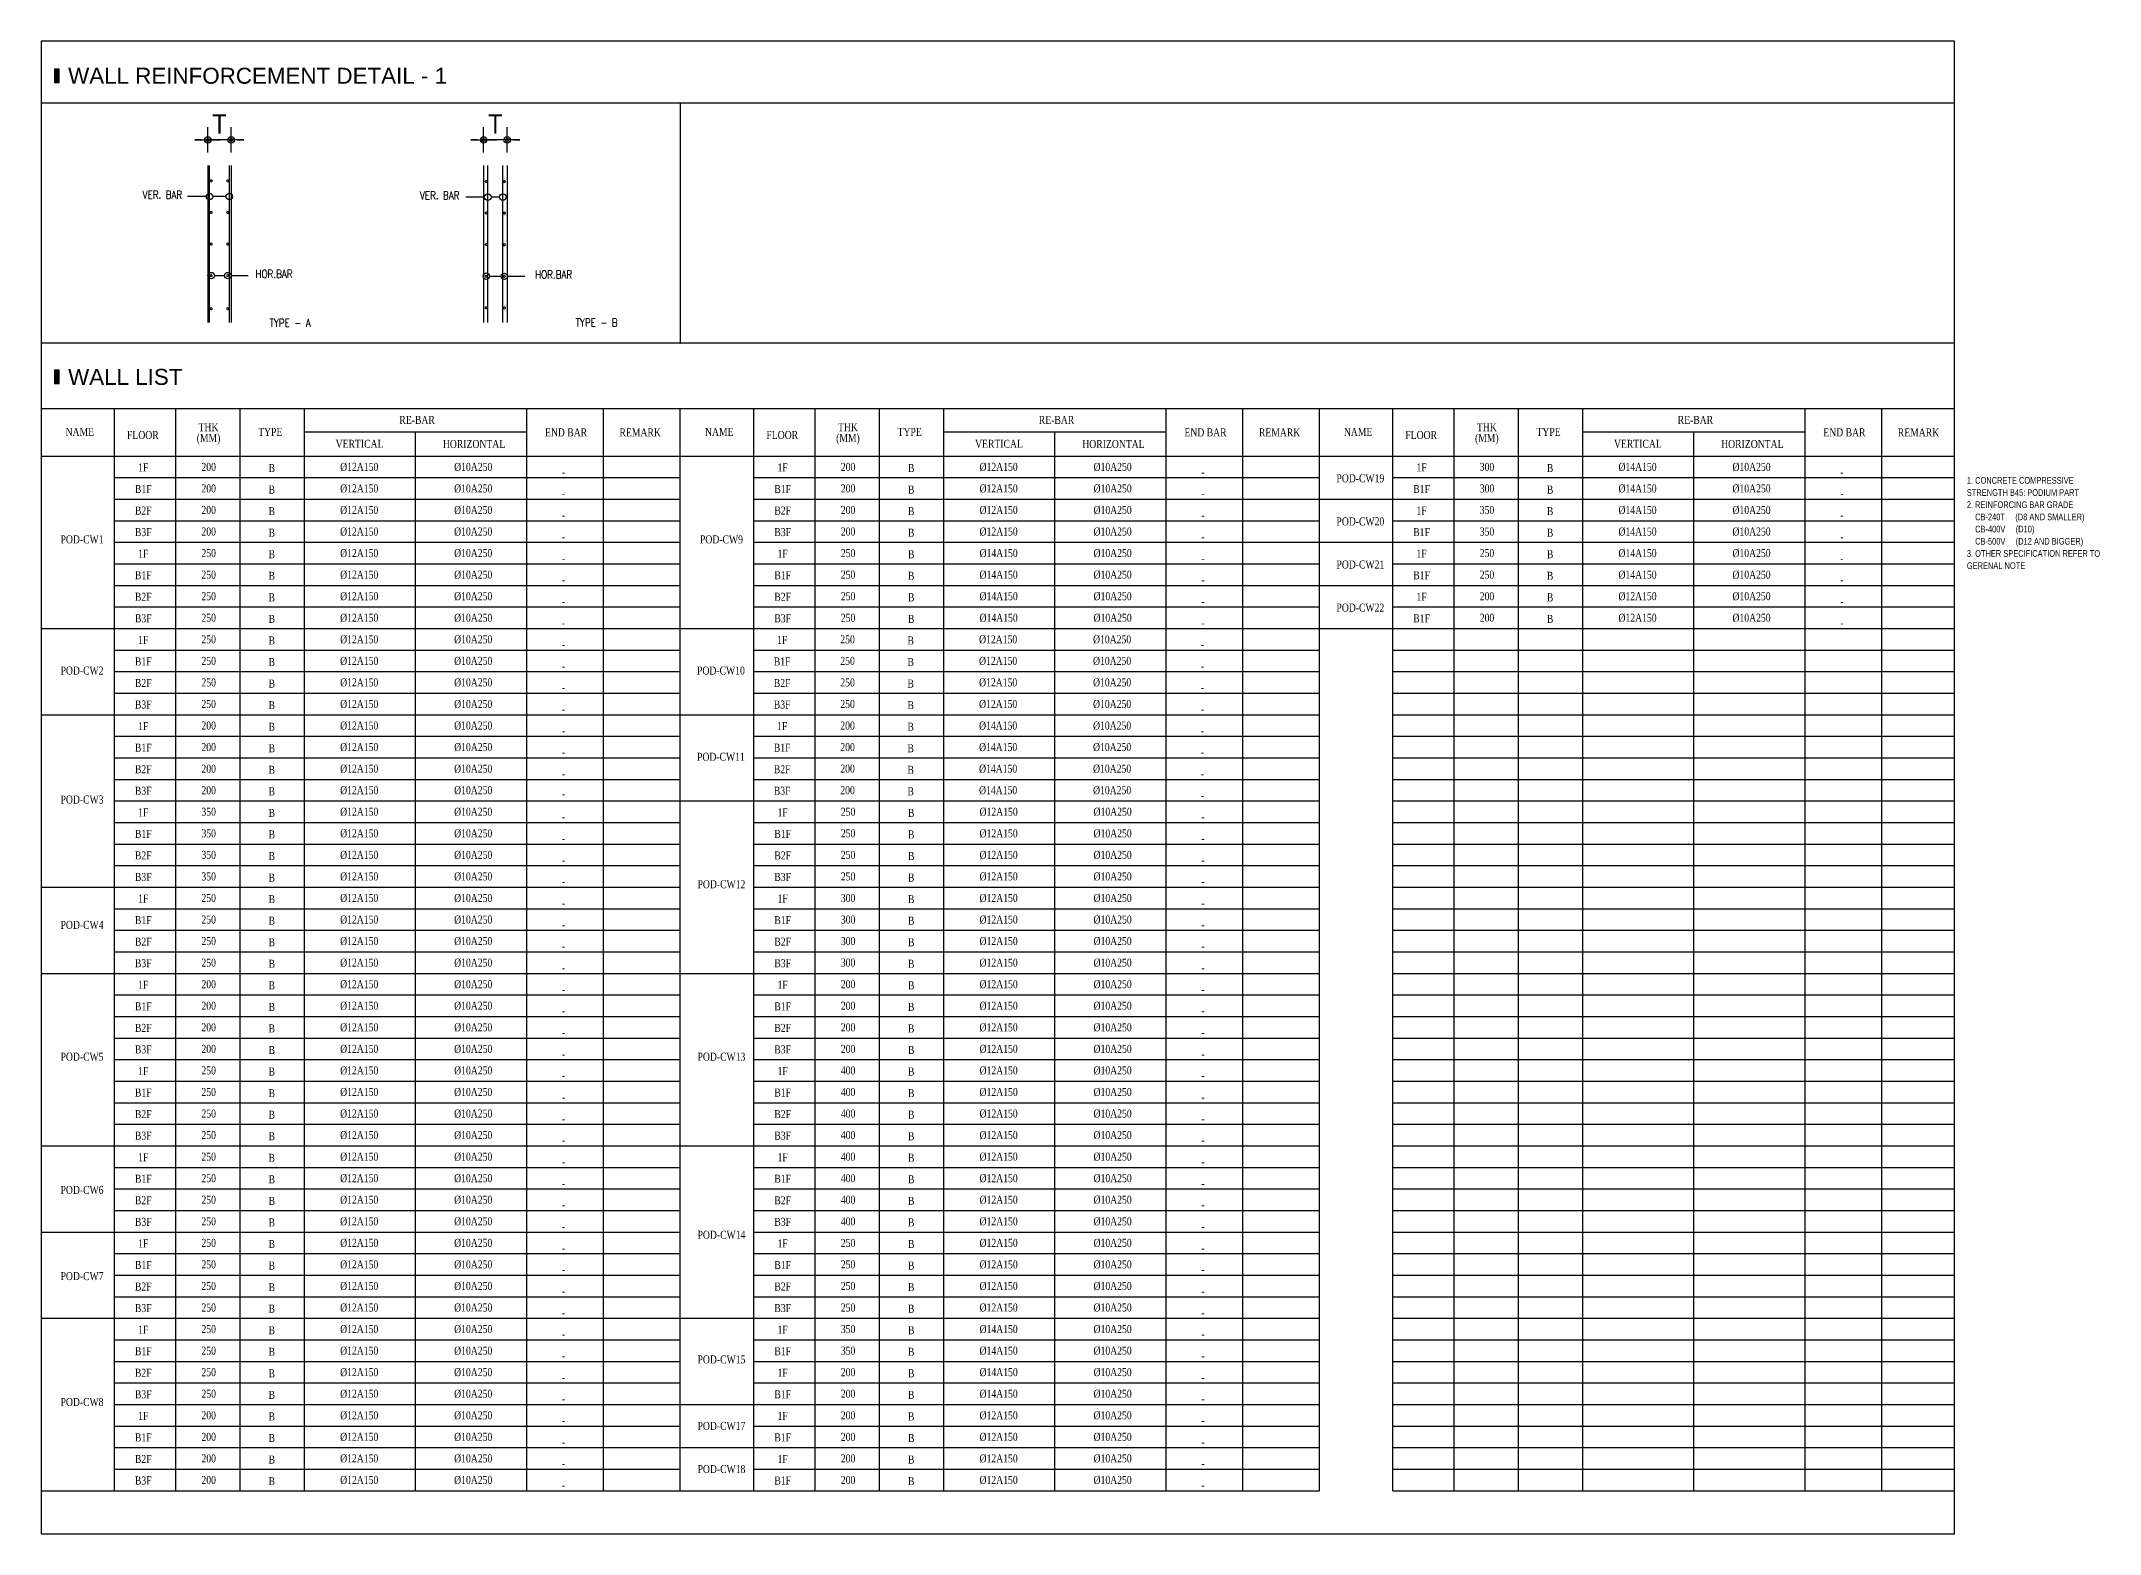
# Model space of a CAD drawing. Header units: millimetres. Extents: x 931337 to 1117500, y 19732 to 157199.
# Drawn here: x 941939 to 961230, y 22365 to 36357 of the extents above; entities that cross this region are included whole.
import ezdxf
from ezdxf.enums import TextEntityAlignment as Align

# ---------------------------------------------------------------- set-up
doc = ezdxf.new("R2010")
doc.units = ezdxf.units.MM
doc.header["$MEASUREMENT"] = 0
doc.layers.get('0').update_dxf_attribs({"lineweight": 20})
doc.layers.get('Defpoints').update_dxf_attribs({"color": 151, "lineweight": 9})
for name, color, linetype in [('A-ANNO-LEAD', 4, 'Continuous'), ('A-ST-AXIS-DIM', 7, 'Continuous'), ('A-ST-CONC', 4, 'Continuous'), ('S-CONC-BAR', 3, 'Continuous'), ('S-CONC-WALL-STEL', 2, 'Continuous'), ('TIT1', 3, 'Continuous'), ('TXT', 3, 'Continuous')]:
    doc.layers.add(name, color=color, linetype=linetype)
doc.layers.add('NDC_S_ENG TEXT', color=2, linetype='Continuous', lineweight=20)
doc.styles.add('ARIAL', font='arial.ttf', dxfattribs={"width": 0.8})
doc.styles.add('htw', font='')
doc.styles.add('NDC_ROMANS', font='romans.shx', dxfattribs={"width": 0.8})
doc.styles.add('VNTIMEH', font='vntimeh.shx', dxfattribs={"width": 0.8, "bigfont": 'vns.shx'})
doc.styles.get('htw').set_extended_font_data('NanumGothic')
doc.dimstyles.new('HAEAHN', dxfattribs={"dimscale": 60, "dimtxt": 3, "dimasz": 1, "dimexe": 2, "dimexo": 2, "dimgap": 1, "dimtad": 1, "dimzin": 9, "dimdsep": 46, "dimlunit": 6, "dimtxsty": 'htw', "dimblk": 'DIMDOT', "dimcen": 0, "dimazin": 2, "dimtfac": 1, "dimtix": 1, "dimtmove": 2, "dimatfit": 3, "dimldrblk": 'DIMDOT', "dimfxl": 2, "dimtolj": 1, "dimtzin": 1, "dimarcsym": 0})

# ---------------------------------------------------------------- blocks, each defined once
blk = doc.blocks.new('DIMDOT')
at = {"color": 0}
blk.add_line((-2, 0), (2, 0), dxfattribs=at)
for radius in [0.5, 0.25]:
    blk.add_circle((0, 0), radius, dxfattribs=at)
blk = doc.blocks.new('*D760')
at = {"layer": 'A-ST-AXIS-DIM', "color": 0, "lineweight": -2, "transparency": 16777216}
for p, q in [((943500, 35312), (943500, 35551)), ((943719, 35312), (943719, 35551)), ((943440, 35431), (943380, 35431)), ((943719, 35431), (943500, 35431)), ((943779, 35431), (943839, 35431))]:
    blk.add_line(p, q, dxfattribs=at)
at = {"layer": 'Defpoints', "color": 0, "transparency": 16777216}
for p in [(943500, 35431), (943500, 35192), (943719, 35192)]:
    blk.add_point(p, dxfattribs=at)
at = {"layer": 'A-ST-AXIS-DIM', "color": 0, "lineweight": -2, "transparency": 16777216, "xscale": 60, "yscale": 60, "zscale": 60}
blk.add_blockref('DIMDOT', (943500, 35431), dxfattribs=at)
at = {"layer": 'A-ST-AXIS-DIM', "color": 0, "lineweight": -2, "transparency": 16777216, "xscale": 60, "yscale": 60, "zscale": 60, "rotation": 180}
blk.add_blockref('DIMDOT', (943719, 35431), dxfattribs=at)
at = {"layer": 'A-ST-AXIS-DIM', "color": 0, "transparency": 16777216, "insert": (943609, 35581), "char_height": 180, "attachment_point": 5, "style": 'htw'}
blk.add_mtext('\\A1;T', dxfattribs=at)
blk = doc.blocks.new('*D761')
at = {"layer": 'A-ST-AXIS-DIM', "color": 0, "lineweight": -2, "transparency": 16777216}
for p, q in [((946085, 35312), (946085, 35551)), ((946305, 35312), (946305, 35551)), ((946025, 35431), (945965, 35431)), ((946305, 35431), (946085, 35431)), ((946365, 35431), (946425, 35431))]:
    blk.add_line(p, q, dxfattribs=at)
at = {"layer": 'Defpoints', "color": 0, "transparency": 16777216}
for p in [(946085, 35431), (946085, 35192), (946305, 35192)]:
    blk.add_point(p, dxfattribs=at)
at = {"layer": 'A-ST-AXIS-DIM', "color": 0, "lineweight": -2, "transparency": 16777216, "xscale": 60, "yscale": 60, "zscale": 60}
blk.add_blockref('DIMDOT', (946085, 35431), dxfattribs=at)
at = {"layer": 'A-ST-AXIS-DIM', "color": 0, "lineweight": -2, "transparency": 16777216, "xscale": 60, "yscale": 60, "zscale": 60, "rotation": 180}
blk.add_blockref('DIMDOT', (946305, 35431), dxfattribs=at)
at = {"layer": 'A-ST-AXIS-DIM', "color": 0, "transparency": 16777216, "insert": (946195, 35581), "char_height": 180, "attachment_point": 5, "style": 'htw'}
blk.add_mtext('\\A1;T', dxfattribs=at)

msp = doc.modelspace()

# ---------------------------------------------------------------- hatches: boundary and pattern name
at = {"layer": 'TXT'}
for points in [[(942107.26, 35969.491), (942107.26, 36095.774), (942065.165, 36095.774), (942065.165, 35969.491)], [(942107.26, 33146.778), (942107.26, 33273.061), (942065.166, 33273.061), (942065.166, 33146.778)]]:
    msp.add_hatch(color=7, dxfattribs=at).paths.add_polyline_path(points)

# ---------------------------------------------------------------- linework, layer by layer
at = {"layer": 'A-ANNO-LEAD'}
for p, q in [((943486.945, 34900.961), (943311.18, 34900.961)), ((943671.398, 34900.961), (943547.499, 34900.961)), ((946094.137, 34895.663), (945918.371, 34895.663)), ((946234.664, 34895.663), (946154.69, 34895.663)), ((943561.676, 34160.311), (943657.253, 34160.311)), ((943717.806, 34160.311), (943879.263, 34160.311)), ((946140.545, 34153.638), (946249.068, 34153.638)), ((946309.622, 34153.638), (946471.079, 34153.638))]:
    msp.add_line(p, q, dxfattribs=at)
msp.add_lwpolyline([(941938.883, 22364.7), (959869.459, 22364.7), (959869.459, 36356.92), (941938.883, 36356.92)], close=True, dxfattribs=at)
for centre in [(943517.222, 34899.585), (943701.706, 34900.961), (946124.413, 34894.287), (946264.973, 34895.663), (943531.399, 34158.935), (943687.53, 34158.935), (946110.237, 34153.638), (946279.345, 34152.262)]:
    msp.add_circle(centre, 30.308, dxfattribs=at)
at = {"layer": 'A-ST-CONC'}
for p, q in [((943499.652, 35191.929), (943499.652, 33721.132)), ((943719.276, 35191.929), (943719.276, 33721.132)), ((946084.881, 35191.929), (946084.881, 33721.132)), ((946304.505, 35191.929), (946304.505, 33721.132))]:
    msp.add_line(p, q, dxfattribs=at)
at = {"layer": 'S-CONC-BAR', "color": 3, "const_width": 17.539}
for points in [[(943531.571, 35053.191, 1), (943531.571, 35041.66, 1)], [(943687.357, 35053.191, -1), (943687.357, 35041.66, -1)], [(946110.065, 35047.893, -1), (946110.065, 35036.363, -1)], [(946279.154, 35046.844, 1), (946279.154, 35035.314, 1)], [(943531.526, 34757.245, 1), (943531.526, 34745.715, 1)], [(943687.402, 34757.245, -1), (943687.402, 34745.715, -1)], [(946110.109, 34751.947, -1), (946110.109, 34740.417, -1)], [(946279.217, 34750.572, 1), (946279.217, 34739.041, 1)], [(943531.463, 34460.973, 1), (943531.463, 34449.442, 1)], [(943687.466, 34460.973, -1), (943687.466, 34449.442, -1)], [(946110.173, 34455.675, -1), (946110.173, 34444.145, -1)], [(946279.281, 34454.299, 1), (946279.281, 34442.769, 1)], [(943531.399, 34164.7, 1), (943531.399, 34153.17, 1)], [(943687.53, 34164.7, -1), (943687.53, 34153.17, -1)], [(946110.237, 34159.403, -1), (946110.237, 34147.872, -1)], [(946279.345, 34158.027, 1), (946279.345, 34146.497, 1)], [(943531.463, 33854.811, 1), (943531.463, 33843.281, 1)], [(943687.466, 33854.811, -1), (943687.466, 33843.281, -1)], [(946110.301, 33863.13, -1), (946110.301, 33851.6, -1)], [(946279.409, 33861.755, 1), (946279.409, 33850.224, 1)]]:
    msp.add_lwpolyline(points, format="xyb", close=True, dxfattribs=at)
at = {"layer": 'S-CONC-WALL-STEL'}
for p, q in [((943517.222, 33721.132), (943517.222, 35191.929)), ((943701.706, 35191.929), (943701.706, 33721.132)), ((946124.413, 33721.132), (946124.413, 35191.929)), ((946264.973, 33721.132), (946264.973, 35191.929))]:
    msp.add_line(p, q, dxfattribs=at)
at = {"layer": 'TIT1', "color": 2}
msp.add_line((941938.882, 35780.065), (959869.459, 35780.065), dxfattribs=at)
at = {"layer": 'TIT1'}
for p, q in [((947925.956, 35780.065), (947925.956, 33524.641)), ((959869.459, 33524.641), (941938.883, 33524.641)), ((941938.883, 32913.588), (948121.033, 32913.588)), ((947925.956, 22768.808), (947925.956, 32913.588)), ((947930.801, 32913.588), (953917.874, 32913.588)), ((953917.874, 32913.588), (959869.459, 32913.588)), ((953917.875, 22768.808), (953917.874, 32913.588)), ((953917.874, 32063.278), (959869.459, 32063.279)), ((953917.874, 31659.171), (959869.459, 31659.171)), ((953917.874, 31255.063), (959869.459, 31255.064)), ((941938.883, 30850.956), (947925.956, 30850.956)), ((947925.956, 30850.956), (953917.874, 30850.956)), ((953917.874, 30850.956), (959869.459, 30850.956)), ((941938.883, 30042.741), (947925.956, 30042.741)), ((947925.956, 30042.741), (953917.874, 30042.741)), ((947925.956, 29234.526), (953917.874, 29234.526)), ((941938.883, 28426.312), (947925.956, 28426.312)), ((941938.883, 27618.097), (947925.956, 27618.097)), ((947925.956, 27618.097), (953917.874, 27618.097)), ((941938.883, 26001.667), (947925.956, 26001.667)), ((947925.956, 26001.667), (953917.875, 26001.667)), ((941938.883, 25193.452), (947925.956, 25193.452)), ((941938.883, 24385.237), (947925.956, 24385.237)), ((947925.956, 24385.237), (953917.875, 24385.237)), ((947925.956, 23577.023), (953917.875, 23577.023)), ((947925.956, 23172.915), (953917.875, 23172.916)), ((941938.883, 22768.808), (947925.956, 22768.808)), ((947925.956, 22768.808), (953917.875, 22768.808))]:
    msp.add_line(p, q, dxfattribs=at)
at = {"layer": 'TIT1', "color": 8}
for p, q in [((942624.653, 22768.808), (942624.653, 32913.588)), ((943201.348, 22768.808), (943201.348, 32913.588)), ((943803.3, 22768.808), (943803.3, 32913.588)), ((944405.252, 22768.808), (944405.252, 32913.588)), ((946489.057, 22768.808), (946489.057, 32913.588)), ((947207.506, 22768.808), (947207.506, 32913.588)), ((948616.572, 22768.808), (948616.572, 32913.588)), ((949193.266, 22768.808), (949193.266, 32913.588)), ((949795.218, 22768.808), (949795.218, 32913.588)), ((950397.17, 22768.808), (950397.17, 32913.588)), ((952480.975, 22768.808), (952480.975, 32913.588)), ((953199.425, 22768.808), (953199.425, 32913.588)), ((954603.645, 22768.808), (954603.645, 32913.588)), ((955180.339, 22768.808), (955180.339, 32913.588)), ((955782.291, 22768.808), (955782.291, 32913.588)), ((956384.243, 22768.808), (956384.243, 32913.588)), ((958468.048, 22768.808), (958468.048, 32913.588)), ((959186.498, 22768.808), (959186.498, 32913.588)), ((946489.057, 32690.487), (944405.252, 32690.487)), ((945447.154, 22768.808), (945447.154, 32690.487)), ((952480.975, 32690.487), (950397.17, 32690.487)), ((951439.073, 22768.808), (951439.073, 32690.487)), ((958468.048, 32690.487), (956384.243, 32690.487)), ((957426.146, 22768.808), (957426.146, 32690.487)), ((941938.883, 32467.386), (947925.956, 32467.386)), ((947930.801, 32467.386), (953917.874, 32467.386)), ((953917.874, 32467.386), (959869.459, 32467.386)), ((942624.653, 32265.332), (947925.956, 32265.332)), ((948616.572, 32265.332), (953917.874, 32265.332)), ((954603.645, 32265.332), (959869.459, 32265.332)), ((942624.653, 32063.278), (947925.956, 32063.278)), ((942624.653, 32063.278), (947925.956, 32063.278)), ((948616.572, 32063.278), (953917.874, 32063.278)), ((948616.572, 32063.278), (953917.874, 32063.278)), ((954603.645, 32063.278), (959869.459, 32063.278)), ((954603.645, 32063.278), (959869.459, 32063.278)), ((942624.653, 31861.225), (947925.956, 31861.225)), ((948616.572, 31861.225), (953917.874, 31861.225)), ((954603.645, 31861.225), (959869.459, 31861.225)), ((942624.653, 31659.171), (947925.956, 31659.171)), ((948616.572, 31659.171), (953917.874, 31659.171)), ((954603.645, 31659.171), (959869.459, 31659.171)), ((942624.653, 31457.117), (947925.956, 31457.117)), ((948616.572, 31457.117), (953917.874, 31457.117)), ((954603.645, 31457.117), (959869.459, 31457.117)), ((942624.653, 31255.063), (947925.956, 31255.063)), ((948616.572, 31255.063), (953917.874, 31255.063)), ((954603.645, 31255.063), (959869.459, 31255.063)), ((942624.653, 31053.01), (947925.956, 31053.01)), ((948616.572, 31053.01), (953917.874, 31053.01)), ((954603.645, 31053.01), (959869.459, 31053.01)), ((954603.645, 30850.956), (959869.459, 30850.956)), ((942624.653, 30648.902), (947925.956, 30648.902)), ((948616.572, 30648.902), (953917.874, 30648.902)), ((954603.645, 30648.902), (959869.459, 30648.902)), ((942624.653, 30446.849), (947925.956, 30446.849)), ((948616.572, 30446.849), (953917.874, 30446.849)), ((954603.645, 30446.849), (959869.459, 30446.849)), ((942624.653, 30244.795), (947925.956, 30244.795)), ((948616.572, 30244.795), (953917.874, 30244.795)), ((954603.645, 30244.795), (959869.459, 30244.795)), ((954603.645, 30042.741), (959869.459, 30042.741)), ((942624.653, 29840.688), (947925.956, 29840.688)), ((948616.572, 29840.688), (953917.874, 29840.688)), ((954603.645, 29840.688), (959869.459, 29840.688)), ((942624.653, 29638.634), (947925.956, 29638.634)), ((948616.572, 29638.634), (953917.874, 29638.634)), ((954603.645, 29638.634), (959869.459, 29638.634)), ((942624.653, 29436.58), (947925.956, 29436.58)), ((948616.572, 29436.58), (953917.874, 29436.58)), ((954603.645, 29436.58), (959869.459, 29436.58)), ((942624.653, 29234.526), (947925.956, 29234.526)), ((954603.645, 29234.526), (959869.459, 29234.526)), ((942624.653, 29032.473), (947925.956, 29032.473)), ((948616.572, 29032.473), (953917.874, 29032.473)), ((954603.645, 29032.473), (959869.459, 29032.473)), ((942624.653, 28830.419), (947925.956, 28830.419)), ((948616.572, 28830.419), (953917.874, 28830.419)), ((954603.645, 28830.419), (959869.459, 28830.419)), ((942624.653, 28628.365), (947925.956, 28628.365)), ((948616.572, 28628.365), (953917.874, 28628.365)), ((954603.645, 28628.365), (959869.459, 28628.365)), ((948616.572, 28426.312), (953917.874, 28426.312)), ((954603.645, 28426.312), (959869.459, 28426.312)), ((942624.653, 28224.258), (947925.956, 28224.258)), ((948616.572, 28224.258), (953917.874, 28224.258)), ((954603.645, 28224.258), (959869.459, 28224.258)), ((942624.653, 28022.204), (947925.956, 28022.204)), ((948616.572, 28022.204), (953917.874, 28022.204)), ((954603.645, 28022.204), (959869.459, 28022.204)), ((942624.653, 27820.15), (947925.956, 27820.15)), ((948616.572, 27820.15), (953917.874, 27820.15)), ((954603.645, 27820.15), (959869.459, 27820.15)), ((942624.653, 27618.097), (947925.956, 27618.097)), ((954603.645, 27618.097), (959869.459, 27618.097)), ((942624.653, 27416.043), (947925.956, 27416.043)), ((948616.572, 27416.043), (953917.874, 27416.043)), ((954603.645, 27416.043), (959869.459, 27416.043)), ((942624.653, 27213.989), (947925.956, 27213.989)), ((948616.572, 27213.989), (953917.874, 27213.989)), ((954603.645, 27213.989), (959869.459, 27213.989)), ((942624.653, 27011.936), (947925.956, 27011.936)), ((948616.572, 27011.936), (953917.874, 27011.936)), ((948616.572, 27011.936), (953917.874, 27011.936)), ((954603.645, 27011.936), (959869.459, 27011.936)), ((954603.645, 27011.936), (959869.459, 27011.936)), ((942624.653, 26809.882), (947925.956, 26809.882)), ((948616.572, 26809.882), (953917.874, 26809.882)), ((954603.645, 26809.882), (959869.459, 26809.882)), ((942624.653, 26607.828), (947925.956, 26607.828)), ((948616.572, 26607.828), (953917.874, 26607.828)), ((954603.645, 26607.828), (959869.459, 26607.828)), ((942624.653, 26405.775), (947925.956, 26405.775)), ((948616.572, 26405.775), (953917.875, 26405.775)), ((954603.645, 26405.775), (959869.459, 26405.775)), ((942624.653, 26203.721), (947925.956, 26203.721)), ((942624.653, 26203.721), (947925.956, 26203.721)), ((948616.572, 26203.721), (953917.875, 26203.721)), ((954603.645, 26203.721), (959869.459, 26203.721)), ((942624.653, 26001.667), (947925.956, 26001.667)), ((954603.645, 26001.667), (959869.459, 26001.667)), ((942624.653, 25799.613), (947925.956, 25799.613)), ((948616.572, 25799.613), (953917.875, 25799.613)), ((954603.645, 25799.613), (959869.459, 25799.613)), ((942624.653, 25597.56), (947925.956, 25597.56)), ((948616.572, 25597.56), (953917.875, 25597.56)), ((954603.645, 25597.56), (959869.459, 25597.56)), ((942624.653, 25395.506), (947925.956, 25395.506)), ((948616.572, 25395.506), (953917.875, 25395.506)), ((954603.645, 25395.506), (959869.459, 25395.506)), ((948616.572, 25193.452), (953917.875, 25193.452)), ((954603.645, 25193.452), (959869.459, 25193.452)), ((942624.653, 24991.399), (947925.956, 24991.399)), ((948616.572, 24991.399), (953917.875, 24991.399)), ((954603.645, 24991.399), (959869.459, 24991.399)), ((942624.653, 24789.345), (947925.956, 24789.345)), ((948616.572, 24789.345), (953917.875, 24789.345)), ((954603.645, 24789.345), (959869.459, 24789.345)), ((942624.653, 24587.291), (947925.956, 24587.291)), ((948616.572, 24587.291), (953917.875, 24587.291)), ((954603.645, 24587.291), (959869.459, 24587.291)), ((942624.653, 24385.237), (947925.956, 24385.237)), ((954603.645, 24385.237), (959869.459, 24385.237)), ((942624.653, 24183.184), (947925.956, 24183.184)), ((948616.572, 24183.184), (953917.875, 24183.184)), ((954603.645, 24183.184), (959869.459, 24183.184)), ((942624.653, 23981.13), (947925.956, 23981.13)), ((948616.572, 23981.13), (953917.875, 23981.13)), ((954603.645, 23981.13), (959869.459, 23981.13)), ((942624.653, 23779.076), (947925.956, 23779.076)), ((948616.572, 23779.076), (953917.875, 23779.076)), ((954603.645, 23779.076), (959869.459, 23779.076)), ((942624.653, 23577.023), (947925.956, 23577.023)), ((948616.572, 23577.023), (953917.875, 23577.023)), ((954603.645, 23577.023), (959869.459, 23577.023)), ((942624.653, 23374.969), (947925.956, 23374.969)), ((948616.572, 23374.969), (953917.875, 23374.969)), ((954603.645, 23374.969), (959869.459, 23374.969)), ((942624.653, 23172.915), (947925.956, 23172.915)), ((948616.572, 23172.915), (953917.875, 23172.915)), ((954603.645, 23172.915), (959869.459, 23172.915)), ((942624.653, 22970.862), (947925.956, 22970.862)), ((948616.572, 22970.862), (953917.875, 22970.862)), ((954603.645, 22970.862), (959869.459, 22970.862)), ((954603.645, 22768.808), (959869.459, 22768.808))]:
    msp.add_line(p, q, dxfattribs=at)
at = {"layer": 'TIT1'}
msp.add_point((947925.956, 33524.641), dxfattribs=at)
at = {"layer": 'TXT', "color": 7}
for points in [[(942107.26, 35969.491), (942107.26, 36095.774), (942065.165, 36095.774), (942065.165, 35969.491)], [(942107.26, 33146.778), (942107.26, 33273.061), (942065.166, 33273.061), (942065.166, 33146.778)]]:
    msp.add_lwpolyline(points, close=True, dxfattribs=at)

# ---------------------------------------------------------------- texts
at = {"layer": 'NDC_S_ENG TEXT', "color": 3, "style": 'ARIAL'}
for s, p in [('WALL REINFORCEMENT DETAIL - 1', (942191.449, 36032.632)), ('WALL LIST ', (942191.449, 33209.919))]:
    msp.add_text(s, height=150, dxfattribs=at).set_placement(p, align=Align.MIDDLE_LEFT)
at = {"layer": 'NDC_S_ENG TEXT', "style": 'NDC_ROMANS', "width": 0.8}
for s, p in [('VER. BAR', (943074.843, 34857.697)), ('VER. BAR', (945673.368, 34851.307)), ('HOR.BAR', (944120.828, 34114.784)), ('HOR.BAR', (946740.923, 34109.282))]:
    msp.add_text(s, height=75, dxfattribs=at).set_placement(p, align=Align.BOTTOM_CENTER)
at = {"layer": 'NDC_S_ENG TEXT', "width": 0.8}
for s, style, p in [('TYPE - A', 'NDC_ROMANS', (944271.776, 33715.386)), ('TYPE - B', 'NDC_ROMANS', (947143.414, 33718.808)), ('(mm)', 'VNTIMEH', (943507.13, 32637.108)), ('THK', 'VNTIMEH', (943507.13, 32738.135)), ('(mm)', 'VNTIMEH', (949499.049, 32637.108)), ('THK', 'VNTIMEH', (949499.049, 32738.135)), ('(mm)', 'VNTIMEH', (955486.122, 32637.108)), ('THK', 'VNTIMEH', (955486.122, 32738.135))]:
    msp.add_text(s, height=75, dxfattribs=dict(at, style=style)).set_placement(p, align=Align.MIDDLE_CENTER)
at = {"layer": 'NDC_S_ENG TEXT', "style": 'VNTIMEH', "width": 0.8}
for s, p in [('RE-BAR', (945461.839, 32806.449)), ('RE-BAR', (951453.758, 32806.449)), ('RE-BAR', (957440.831, 32806.449)), ('NAME', (942300.893, 32694.413)), ('FLOOR', (942891.797, 32665.348)), ('TYPE', (944085.435, 32694.413)), ('VERTICAL', (944922.341, 32582.184)), ('HORIZONTAL', (945995.05, 32580.686)), ('END BAR', (946857.935, 32689.882)), ('REMARK', (947552.012, 32689.882)), ('NAME', (948292.812, 32694.413)), ('FLOOR', (948883.716, 32665.348)), ('TYPE', (950077.354, 32694.413)), ('VERTICAL', (950914.259, 32582.184)), ('HORIZONTAL', (951986.969, 32580.686)), ('END BAR', (952849.853, 32689.882)), ('REMARK', (953543.931, 32689.882)), ('NAME', (954279.885, 32694.413)), ('FLOOR', (954870.788, 32665.348)), ('TYPE', (956064.427, 32694.413)), ('VERTICAL', (956901.332, 32582.184)), ('HORIZONTAL', (957974.042, 32580.686)), ('END BAR', (958836.926, 32689.882)), ('REMARK', (959531.003, 32689.882)), ('1F', (942895.317, 32361.111)), ('200', (943508.638, 32366.359)), ('B', (944099.839, 32355.428)), ('%%C12a150', (944919.327, 32366.359)), ('%%C10a250', (945987.44, 32366.359)), ('-', (946833.982, 32318.732)), ('1F', (948887.235, 32361.111)), ('200', (949500.557, 32366.359)), ('B', (950091.758, 32355.428)), ('%%C12a150', (950911.245, 32366.359)), ('%%C10a250', (951979.359, 32366.359)), ('-', (952825.9, 32318.732)), ('POD-CW19', (954300.811, 32258.902)), ('1F', (954874.308, 32361.111)), ('300', (955487.63, 32366.359)), ('B', (956078.831, 32355.428)), ('%%C14a150', (956898.318, 32366.359)), ('%%C10a250', (957966.432, 32366.359)), ('-', (958812.973, 32318.732)), ('B1F', (942895.317, 32159.057)), ('200', (943508.638, 32164.305)), ('B', (944099.839, 32153.374)), ('%%C12a150', (944919.327, 32164.305)), ('%%C10a250', (945987.44, 32164.305)), ('-', (946833.982, 32116.678)), ('B1F', (948887.235, 32159.057)), ('200', (949500.557, 32164.305)), ('B', (950091.758, 32153.374)), ('%%C12a150', (950911.245, 32164.305)), ('%%C10a250', (951979.359, 32164.305)), ('-', (952825.9, 32116.678)), ('B1F', (954874.308, 32159.057)), ('300', (955487.63, 32164.305)), ('B', (956078.831, 32153.374)), ('%%C14a150', (956898.318, 32164.305)), ('%%C10a250', (957966.432, 32164.305)), ('-', (958812.973, 32116.678)), ('B2F', (942895.317, 31957.003)), ('200', (943508.638, 31962.251)), ('B', (944099.839, 31951.32)), ('%%C12a150', (944919.327, 31962.251)), ('%%C10a250', (945987.44, 31962.251)), ('-', (946833.982, 31914.624)), ('B2F', (948887.235, 31957.003)), ('200', (949500.557, 31962.251)), ('B', (950091.758, 31951.32)), ('%%C12a150', (950911.245, 31962.251)), ('%%C10a250', (951979.359, 31962.251)), ('-', (952825.9, 31914.624)), ('POD-CW20', (954300.811, 31854.795)), ('1F', (954874.308, 31957.003)), ('350', (955487.629, 31962.251)), ('B', (956078.831, 31951.32)), ('%%C14a150', (956898.318, 31962.251)), ('%%C10a250', (957966.432, 31962.251)), ('-', (958812.973, 31914.624)), ('POD-CW1', (942321.819, 31686.398)), ('B3F', (942895.317, 31754.95)), ('200', (943508.638, 31760.198)), ('B', (944099.839, 31749.267)), ('%%C12a150', (944919.327, 31760.198)), ('%%C10a250', (945987.44, 31760.198)), ('-', (946833.982, 31712.571)), ('POD-CW9', (948313.738, 31686.398)), ('B3F', (948887.235, 31754.95)), ('200', (949500.557, 31760.198)), ('B', (950091.758, 31749.267)), ('%%C12a150', (950911.245, 31760.198)), ('%%C10a250', (951979.359, 31760.198)), ('-', (952825.9, 31712.571)), ('B1F', (954874.308, 31754.95)), ('350', (955487.629, 31760.198)), ('B', (956078.831, 31749.267)), ('%%C14a150', (956898.318, 31760.198)), ('%%C10a250', (957966.432, 31760.198)), ('-', (958812.973, 31712.571)), ('1F', (942895.317, 31552.896)), ('250', (943508.638, 31558.144)), ('B', (944099.839, 31547.213)), ('%%C12a150', (944919.327, 31558.144)), ('%%C10a250', (945987.44, 31558.144)), ('-', (946833.982, 31510.517)), ('1F', (948887.235, 31552.896)), ('250', (949500.557, 31558.144)), ('B', (950091.758, 31547.213)), ('%%C14a150', (950911.245, 31558.144)), ('%%C10a250', (951979.359, 31558.144)), ('-', (952825.9, 31510.517)), ('POD-CW21', (954300.811, 31450.687)), ('1F', (954874.308, 31552.896)), ('250', (955487.63, 31558.144)), ('B', (956078.831, 31547.213)), ('%%C14a150', (956898.318, 31558.144)), ('%%C10a250', (957966.432, 31558.144)), ('-', (958812.973, 31510.517)), ('B1F', (942895.317, 31350.842)), ('250', (943508.638, 31356.09)), ('B', (944099.839, 31345.159)), ('%%C12a150', (944919.327, 31356.09)), ('%%C10a250', (945987.44, 31356.09)), ('-', (946833.982, 31308.463)), ('B1F', (948887.235, 31350.842)), ('250', (949500.557, 31356.09)), ('B', (950091.758, 31345.159)), ('%%C14a150', (950911.245, 31356.09)), ('%%C10a250', (951979.359, 31356.09)), ('-', (952825.9, 31308.463)), ('B1F', (954874.308, 31350.842)), ('250', (955487.63, 31356.09)), ('B', (956078.831, 31345.159)), ('%%C14a150', (956898.318, 31356.09)), ('%%C10a250', (957966.432, 31356.09)), ('-', (958812.973, 31308.463)), ('B2F', (942895.317, 31148.788)), ('250', (943508.638, 31154.037)), ('B', (944099.839, 31143.106)), ('%%C12a150', (944919.327, 31154.037)), ('%%C10a250', (945987.44, 31154.037)), ('-', (946833.982, 31106.409)), ('B2F', (948887.235, 31148.788)), ('250', (949500.557, 31154.037)), ('B', (950091.758, 31143.106)), ('%%C14a150', (950911.245, 31154.037)), ('%%C10a250', (951979.359, 31154.037)), ('-', (952825.9, 31106.409)), ('POD-CW22', (954300.811, 31046.58)), ('1F', (954874.308, 31148.788)), ('200', (955487.63, 31154.037)), ('B', (956078.831, 31143.106)), ('%%C12a150', (956898.318, 31154.037)), ('%%C10a250', (957966.432, 31154.037)), ('-', (958812.973, 31106.409)), ('B3F', (942895.317, 30946.735)), ('250', (943508.638, 30951.983)), ('B', (944099.839, 30941.052)), ('%%C12a150', (944919.327, 30951.983)), ('%%C10a250', (945987.44, 30951.983)), ('-', (946833.982, 30904.356)), ('B3F', (948887.235, 30946.735)), ('250', (949500.557, 30951.983)), ('B', (950091.758, 30941.052)), ('%%C14a150', (950911.245, 30951.983)), ('%%C10a250', (951979.359, 30951.983)), ('-', (952825.9, 30904.356)), ('B1F', (954874.308, 30946.735)), ('200', (955487.63, 30951.983)), ('B', (956078.831, 30941.052)), ('%%C12a150', (956898.318, 30951.983)), ('%%C10a250', (957966.432, 30951.983)), ('-', (958812.973, 30904.356)), ('1F', (942895.317, 30744.681)), ('250', (943508.638, 30749.929)), ('B', (944099.839, 30738.998)), ('%%C12a150', (944919.327, 30749.929)), ('%%C10a250', (945987.44, 30749.929)), ('-', (946833.982, 30702.302)), ('1F', (948882.39, 30744.681)), ('250', (949495.711, 30749.929)), ('B', (950086.913, 30738.998)), ('%%C12a150', (950906.4, 30749.929)), ('%%C10a250', (951974.513, 30749.929)), ('-', (952821.055, 30702.302)), ('POD-CW2', (942321.819, 30456.589)), ('B1F', (942895.317, 30542.627)), ('250', (943508.638, 30547.875)), ('B', (944099.839, 30536.945)), ('%%C12a150', (944919.327, 30547.875)), ('%%C10a250', (945987.44, 30547.875)), ('-', (946833.982, 30500.248)), ('POD-CW10', (948308.892, 30456.589)), ('B1F', (948882.39, 30542.627)), ('250', (949495.711, 30547.875)), ('B', (950086.913, 30536.945)), ('%%C12a150', (950906.4, 30547.875)), ('%%C10a250', (951974.513, 30547.875)), ('-', (952821.055, 30500.248)), ('B2F', (942895.317, 30340.574)), ('250', (943508.638, 30345.822)), ('B', (944099.839, 30334.891)), ('%%C12a150', (944919.327, 30345.822)), ('%%C10a250', (945987.44, 30345.822)), ('-', (946833.982, 30298.195)), ('B2F', (948882.39, 30340.574)), ('250', (949495.711, 30345.822)), ('B', (950086.913, 30334.891)), ('%%C12a150', (950906.4, 30345.822)), ('%%C10a250', (951974.513, 30345.822)), ('-', (952821.055, 30298.195)), ('B3F', (942895.317, 30138.52)), ('250', (943508.638, 30143.768)), ('B', (944099.839, 30132.837)), ('%%C12a150', (944919.327, 30143.768)), ('%%C10a250', (945987.44, 30143.768)), ('B3F', (948882.39, 30138.52)), ('250', (949495.711, 30143.768)), ('B', (950086.913, 30132.837)), ('%%C12a150', (950906.4, 30143.768)), ('%%C10a250', (951974.513, 30143.768)), ('1F', (942895.317, 29936.466)), ('200', (943508.638, 29941.714)), ('B', (944099.839, 29930.783)), ('%%C12a150', (944919.327, 29941.714)), ('%%C10a250', (945987.44, 29941.714)), ('-', (946833.982, 30096.141)), ('1F', (948882.39, 29936.466)), ('200', (949495.711, 29941.714)), ('B', (950086.913, 29930.783)), ('%%C14a150', (950906.4, 29941.714)), ('%%C10a250', (951974.513, 29941.714)), ('-', (952821.055, 30096.141)), ('B1F', (942895.317, 29734.413)), ('200', (943508.638, 29739.661)), ('B', (944099.839, 29728.73)), ('%%C12a150', (944919.327, 29739.661)), ('%%C10a250', (945987.44, 29739.661)), ('-', (946833.982, 29894.087)), ('B1F', (948882.39, 29734.413)), ('200', (949495.711, 29739.661)), ('B', (950086.913, 29728.73)), ('%%C14a150', (950906.4, 29739.661)), ('%%C10a250', (951974.513, 29739.661)), ('-', (952821.055, 29894.087)), ('B2F', (942895.317, 29532.359)), ('200', (943508.638, 29537.607)), ('B', (944099.839, 29526.676)), ('%%C12a150', (944919.327, 29537.607)), ('%%C10a250', (945987.44, 29537.607)), ('-', (946833.982, 29692.034)), ('POD-CW11', (948308.892, 29648.374)), ('B2F', (948882.39, 29532.359)), ('200', (949495.711, 29537.607)), ('B', (950086.913, 29526.676)), ('%%C14a150', (950906.4, 29537.607)), ('%%C10a250', (951974.513, 29537.607)), ('-', (952821.055, 29692.034)), ('B3F', (942895.317, 29330.305)), ('200', (943508.638, 29335.553)), ('B', (944099.839, 29324.622)), ('%%C12a150', (944919.327, 29335.553)), ('%%C10a250', (945987.44, 29335.553)), ('-', (946833.982, 29489.98)), ('B3F', (948882.39, 29330.305)), ('200', (949495.711, 29335.553)), ('B', (950086.913, 29324.622)), ('%%C14a150', (950906.4, 29335.553)), ('%%C10a250', (951974.513, 29335.553)), ('-', (952821.055, 29489.98)), ('POD-CW3', (942321.819, 29247.543)), ('1F', (942895.317, 29128.251)), ('350', (943508.638, 29133.5)), ('B', (944099.839, 29122.569)), ('%%C12a150', (944919.327, 29133.5)), ('%%C10a250', (945987.44, 29133.5)), ('-', (946833.982, 29302.372)), ('1F', (948887.235, 29128.251)), ('250', (949500.557, 29133.5)), ('B', (950091.758, 29122.569)), ('%%C12a150', (950911.245, 29133.5)), ('%%C10a250', (951979.359, 29133.5)), ('-', (952821.055, 29287.926)), ('B1F', (942895.317, 28926.198)), ('350', (943508.638, 28931.446)), ('B', (944099.839, 28920.515)), ('%%C12a150', (944919.327, 28931.446)), ('%%C10a250', (945987.44, 28931.446)), ('-', (946833.982, 29085.872)), ('B1F', (948887.235, 28926.198)), ('250', (949500.557, 28931.446)), ('B', (950091.758, 28920.515)), ('%%C12a150', (950911.245, 28931.446)), ('%%C10a250', (951979.359, 28931.446)), ('-', (952825.9, 29085.872)), ('B2F', (942895.317, 28724.144)), ('350', (943508.638, 28729.392)), ('B', (944099.839, 28718.461)), ('%%C12a150', (944919.327, 28729.392)), ('%%C10a250', (945987.44, 28729.392)), ('-', (946833.982, 28883.819)), ('B2F', (948887.235, 28724.144)), ('250', (949500.557, 28729.392)), ('B', (950091.758, 28718.461)), ('%%C12a150', (950911.245, 28729.392)), ('%%C10a250', (951979.359, 28729.392)), ('-', (952825.9, 28883.819)), ('B3F', (942895.317, 28522.09)), ('350', (943508.638, 28527.338)), ('B', (944099.839, 28516.408)), ('%%C12a150', (944919.327, 28527.338)), ('%%C10a250', (945987.44, 28527.338)), ('-', (946833.982, 28681.765)), ('B3F', (948887.235, 28522.09)), ('250', (949500.557, 28527.338)), ('B', (950091.758, 28516.408)), ('%%C12a150', (950911.245, 28527.338)), ('%%C10a250', (951979.359, 28527.338)), ('-', (952825.9, 28681.765)), ('250', (943508.638, 28325.285)), ('%%C12a150', (944919.327, 28325.285)), ('%%C10a250', (945987.44, 28325.285)), ('-', (946833.982, 28479.711)), ('POD-CW12', (948313.738, 28453.539)), ('300', (949500.557, 28325.285)), ('%%C12a150', (950911.245, 28325.285)), ('%%C10a250', (951979.359, 28325.285)), ('-', (952825.9, 28479.711)), ('1F', (942895.317, 28320.037)), ('B', (944099.839, 28314.354)), ('-', (946833.982, 28277.658)), ('1F', (948887.235, 28320.037)), ('B', (950091.758, 28314.354)), ('-', (952825.9, 28277.658)), ('POD-CW4', (942321.819, 28072.828)), ('B1F', (942895.317, 28117.983)), ('250', (943508.638, 28123.231)), ('B', (944099.839, 28112.3)), ('%%C12a150', (944919.327, 28123.231)), ('%%C10a250', (945987.44, 28123.231)), ('-', (946833.982, 28075.604)), ('B1F', (948887.235, 28117.983)), ('300', (949500.557, 28123.231)), ('B', (950091.758, 28112.3)), ('%%C12a150', (950911.245, 28123.231)), ('%%C10a250', (951979.359, 28123.231)), ('-', (952825.9, 28075.604)), ('B2F', (942895.317, 27915.929)), ('250', (943508.638, 27921.177)), ('B', (944099.839, 27910.246)), ('%%C12a150', (944919.327, 27921.177)), ('%%C10a250', (945987.44, 27921.177)), ('-', (946833.982, 27873.55)), ('B2F', (948887.235, 27915.929)), ('300', (949500.557, 27921.177)), ('B', (950091.758, 27910.246)), ('%%C12a150', (950911.245, 27921.177)), ('%%C10a250', (951979.359, 27921.177)), ('-', (952825.9, 27873.55)), ('B3F', (942895.317, 27713.875)), ('250', (943508.638, 27719.124)), ('B', (944099.839, 27708.193)), ('%%C12a150', (944919.327, 27719.124)), ('%%C10a250', (945987.44, 27719.124)), ('-', (946833.982, 27671.497)), ('B3F', (948887.235, 27713.875)), ('300', (949500.557, 27719.124)), ('B', (950091.758, 27708.193)), ('%%C12a150', (950911.245, 27719.124)), ('%%C10a250', (951979.359, 27719.124)), ('-', (952825.9, 27671.497)), ('1F', (942895.317, 27511.822)), ('200', (943508.638, 27517.07)), ('B', (944099.839, 27506.139)), ('%%C12a150', (944919.327, 27517.07)), ('%%C10a250', (945987.44, 27517.07)), ('-', (946833.982, 27469.443)), ('1F', (948887.235, 27511.822)), ('200', (949500.557, 27517.07)), ('B', (950091.758, 27506.139)), ('%%C12a150', (950911.245, 27517.07)), ('%%C10a250', (951979.359, 27517.07)), ('-', (952825.9, 27469.443)), ('B1F', (942895.317, 27309.768)), ('200', (943508.638, 27315.016)), ('B', (944099.839, 27304.085)), ('%%C12a150', (944919.327, 27315.016)), ('%%C10a250', (945987.44, 27315.016)), ('-', (946833.982, 27267.389)), ('B1F', (948887.235, 27309.768)), ('200', (949500.557, 27315.016)), ('B', (950091.758, 27304.085)), ('%%C12a150', (950911.245, 27315.016)), ('%%C10a250', (951979.359, 27315.016)), ('-', (952825.9, 27267.389)), ('B2F', (942895.317, 27107.714)), ('200', (943508.638, 27112.962)), ('B', (944099.839, 27102.032)), ('%%C12a150', (944919.327, 27112.962)), ('%%C10a250', (945987.44, 27112.962)), ('-', (946833.982, 27065.335)), ('B2F', (948887.235, 27107.714)), ('200', (949500.557, 27112.962)), ('B', (950091.758, 27102.032)), ('%%C12a150', (950911.245, 27112.962)), ('%%C10a250', (951979.359, 27112.962)), ('-', (952825.9, 27065.335)), ('POD-CW5', (942321.819, 26837.109)), ('B3F', (942895.317, 26905.661)), ('200', (943508.638, 26910.909)), ('B', (944099.839, 26899.978)), ('%%C12a150', (944919.327, 26910.909)), ('%%C10a250', (945987.44, 26910.909)), ('-', (946833.982, 26863.282)), ('POD-CW13', (948313.738, 26837.109)), ('B3F', (948887.235, 26905.661)), ('200', (949500.557, 26910.909)), ('B', (950091.758, 26899.978)), ('%%C12a150', (950911.245, 26910.909)), ('%%C10a250', (951979.359, 26910.909)), ('-', (952825.9, 26863.282)), ('1F', (942895.317, 26703.607)), ('250', (943508.638, 26708.855)), ('B', (944099.839, 26697.924)), ('%%C12a150', (944919.327, 26708.855)), ('%%C10a250', (945987.44, 26708.855)), ('-', (946833.982, 26661.228)), ('1F', (948887.235, 26703.607)), ('400', (949500.557, 26708.855)), ('B', (950091.758, 26697.924)), ('%%C12a150', (950911.245, 26708.855)), ('%%C10a250', (951979.359, 26708.855)), ('-', (952825.9, 26661.228)), ('B1F', (942895.317, 26501.553)), ('250', (943508.638, 26506.801)), ('B', (944099.839, 26495.87)), ('%%C12a150', (944919.327, 26506.801)), ('%%C10a250', (945987.44, 26506.801)), ('-', (946833.982, 26459.174)), ('B1F', (948887.235, 26501.553)), ('400', (949500.557, 26506.801)), ('B', (950091.758, 26495.87)), ('%%C12a150', (950911.245, 26506.801)), ('%%C10a250', (951979.359, 26506.801)), ('-', (952825.9, 26459.174)), ('B2F', (942895.317, 26299.5)), ('250', (943508.638, 26304.748)), ('B', (944099.839, 26293.817)), ('%%C12a150', (944919.327, 26304.748)), ('%%C10a250', (945987.44, 26304.748)), ('-', (946833.982, 26257.121)), ('B2F', (948887.235, 26299.5)), ('400', (949500.557, 26304.748)), ('B', (950091.758, 26293.817)), ('%%C12a150', (950911.245, 26304.748)), ('%%C10a250', (951979.359, 26304.748)), ('-', (952825.9, 26257.121)), ('B3F', (942895.317, 26097.446)), ('250', (943508.638, 26102.694)), ('B', (944099.839, 26091.763)), ('%%C12a150', (944919.327, 26102.694)), ('%%C10a250', (945987.44, 26102.694)), ('-', (946833.982, 26055.067)), ('B3F', (948887.235, 26097.446)), ('400', (949500.557, 26102.694)), ('B', (950091.758, 26091.763)), ('%%C12a150', (950911.245, 26102.694)), ('%%C10a250', (951979.359, 26102.694)), ('-', (952825.9, 26055.067)), ('1F', (942895.317, 25895.392)), ('250', (943508.638, 25900.64)), ('B', (944099.839, 25889.709)), ('%%C12a150', (944919.327, 25900.64)), ('%%C10a250', (945987.44, 25900.64)), ('1F', (948887.235, 25895.392)), ('400', (949500.557, 25900.64)), ('B', (950091.758, 25889.709)), ('%%C12a150', (950911.245, 25900.64)), ('%%C10a250', (951979.359, 25900.64)), ('B1F', (942895.317, 25693.338)), ('250', (943508.638, 25698.587)), ('B', (944099.839, 25687.656)), ('%%C12a150', (944919.327, 25698.587)), ('%%C10a250', (945987.44, 25698.587)), ('-', (946833.982, 25853.013)), ('B1F', (948887.235, 25693.338)), ('400', (949500.557, 25698.586)), ('B', (950091.758, 25687.655)), ('%%C12a150', (950911.245, 25698.586)), ('%%C10a250', (951979.359, 25698.586)), ('-', (952825.9, 25853.013)), ('POD-CW6', (942321.819, 25588.45)), ('B2F', (942895.317, 25491.285)), ('250', (943508.638, 25496.533)), ('B', (944099.839, 25485.602)), ('%%C12a150', (944919.327, 25496.533)), ('%%C10a250', (945987.44, 25496.533)), ('-', (946833.982, 25650.959)), ('B2F', (948887.235, 25491.284)), ('400', (949500.557, 25496.533)), ('B', (950091.758, 25485.602)), ('%%C12a150', (950911.245, 25496.533)), ('%%C10a250', (951979.359, 25496.533)), ('-', (952825.9, 25650.959)), ('B3F', (942895.317, 25289.231)), ('250', (943508.638, 25294.479)), ('B', (944099.839, 25283.548)), ('%%C12a150', (944919.327, 25294.479)), ('%%C10a250', (945987.44, 25294.479)), ('-', (946833.982, 25448.906)), ('B3F', (948887.235, 25289.231)), ('400', (949500.557, 25294.479)), ('B', (950091.758, 25283.548)), ('%%C12a150', (950911.245, 25294.479)), ('%%C10a250', (951979.359, 25294.479)), ('-', (952825.9, 25448.905)), ('1F', (942895.317, 25087.177)), ('250', (943508.638, 25092.425)), ('B', (944099.839, 25081.495)), ('%%C12a150', (944919.327, 25092.425)), ('%%C10a250', (945987.44, 25092.425)), ('-', (946833.982, 25246.852)), ('POD-CW14', (948313.738, 25167.909)), ('1F', (948887.235, 25087.177)), ('250', (949500.557, 25092.425)), ('B', (950091.758, 25081.494)), ('%%C12a150', (950911.245, 25092.425)), ('%%C10a250', (951979.359, 25092.425)), ('-', (952825.9, 25246.852)), ('B1F', (942895.317, 24885.124)), ('250', (943508.638, 24890.372)), ('B', (944099.839, 24879.441)), ('%%C12a150', (944919.327, 24890.372)), ('%%C10a250', (945987.44, 24890.372)), ('-', (946833.982, 25044.798)), ('B1F', (948887.235, 24885.123)), ('250', (949500.557, 24890.371)), ('B', (950091.758, 24879.441)), ('%%C12a150', (950911.245, 24890.371)), ('%%C10a250', (951979.359, 24890.371)), ('-', (952825.9, 25044.798)), ('POD-CW7', (942321.819, 24780.236)), ('B2F', (942895.317, 24683.07)), ('250', (943508.638, 24688.318)), ('B', (944099.839, 24677.387)), ('%%C12a150', (944919.327, 24688.318)), ('%%C10a250', (945987.44, 24688.318)), ('-', (946833.982, 24842.745)), ('B2F', (948887.235, 24683.07)), ('250', (949500.557, 24688.318)), ('B', (950091.758, 24677.387)), ('%%C12a150', (950911.245, 24688.318)), ('%%C10a250', (951979.359, 24688.318)), ('-', (952825.9, 24842.744)), ('B3F', (942895.317, 24481.016)), ('250', (943508.638, 24486.264)), ('B', (944099.839, 24475.333)), ('%%C12a150', (944919.327, 24486.264)), ('%%C10a250', (945987.44, 24486.264)), ('-', (946833.982, 24640.691)), ('B3F', (948887.235, 24481.016)), ('250', (949500.557, 24486.264)), ('B', (950091.758, 24475.333)), ('%%C12a150', (950911.245, 24486.264)), ('%%C10a250', (951979.359, 24486.264)), ('-', (952825.9, 24640.691)), ('1F', (942895.317, 24278.962)), ('250', (943508.638, 24284.211)), ('B', (944099.839, 24273.28)), ('%%C12a150', (944919.327, 24284.211)), ('%%C10a250', (945987.44, 24284.211)), ('-', (946833.982, 24438.637)), ('1F', (948887.235, 24278.962)), ('350', (949500.557, 24284.21)), ('B', (950091.758, 24273.279)), ('%%C14a150', (950911.245, 24284.21)), ('%%C10a250', (951979.359, 24284.21)), ('-', (952825.9, 24438.637)), ('B1F', (942895.317, 24076.909)), ('250', (943508.638, 24082.157)), ('%%C12a150', (944919.327, 24082.157)), ('%%C10a250', (945987.44, 24082.157)), ('-', (946833.982, 24236.584)), ('B1F', (948887.235, 24076.908)), ('350', (949500.557, 24082.156)), ('%%C14a150', (950911.245, 24082.156)), ('%%C10a250', (951979.359, 24082.156)), ('-', (952825.9, 24236.583)), ('B', (944099.839, 24071.226)), ('-', (946833.982, 24034.53)), ('POD-CW15', (948313.738, 23999.482)), ('B', (950091.758, 24071.225)), ('-', (952825.9, 24034.529)), ('B2F', (942895.317, 23874.855)), ('250', (943508.638, 23880.103)), ('B', (944099.839, 23869.172)), ('%%C12a150', (944919.327, 23880.103)), ('%%C10a250', (945987.44, 23880.103)), ('-', (946833.982, 23832.476)), ('1F', (948887.235, 23874.854)), ('200', (949500.557, 23880.103)), ('B', (950091.758, 23869.172)), ('%%C14a150', (950911.245, 23880.103)), ('%%C10a250', (951979.359, 23880.103)), ('-', (952825.9, 23832.475)), ('POD-CW8', (942321.819, 23600.396)), ('B3F', (942895.317, 23672.801)), ('250', (943508.638, 23678.05)), ('B', (944099.839, 23667.119)), ('%%C12a150', (944919.327, 23678.049)), ('%%C10a250', (945987.44, 23678.049)), ('-', (946833.982, 23630.422)), ('B1F', (948887.235, 23672.801)), ('200', (949500.557, 23678.049)), ('B', (950091.758, 23667.118)), ('%%C14a150', (950911.245, 23678.049)), ('%%C10a250', (951979.359, 23678.049)), ('-', (952825.9, 23630.422)), ('1F', (942895.317, 23470.748)), ('200', (943508.638, 23475.996)), ('B', (944099.839, 23465.065)), ('%%C12a150', (944919.327, 23475.996)), ('%%C10a250', (945987.44, 23475.996)), ('-', (946833.982, 23428.369)), ('POD-CW17', (948313.738, 23376.177)), ('1F', (948887.235, 23470.748)), ('200', (949500.557, 23475.996)), ('B', (950091.758, 23465.065)), ('%%C12a150', (950911.245, 23475.996)), ('%%C10a250', (951979.359, 23475.996)), ('-', (952825.9, 23428.369)), ('B1F', (942895.317, 23268.694)), ('200', (943508.638, 23273.942)), ('B', (944099.839, 23263.011)), ('%%C12a150', (944919.327, 23273.942)), ('%%C10a250', (945987.44, 23273.942)), ('-', (946833.982, 23226.315)), ('B1F', (948887.235, 23268.694)), ('200', (949500.557, 23273.942)), ('B', (950091.758, 23263.011)), ('%%C12a150', (950911.245, 23273.942)), ('%%C10a250', (951979.359, 23273.942)), ('-', (952825.9, 23226.315)), ('B2F', (942895.317, 23066.64)), ('200', (943508.638, 23071.888)), ('B', (944099.839, 23060.957)), ('%%C12a150', (944919.327, 23071.888)), ('%%C10a250', (945987.44, 23071.888)), ('-', (946833.982, 23024.261)), ('POD-CW18', (948313.738, 22972.069)), ('1F', (948887.235, 23066.64)), ('200', (949500.557, 23071.888)), ('B', (950091.758, 23060.957)), ('%%C12a150', (950911.245, 23071.888)), ('%%C10a250', (951979.359, 23071.888)), ('-', (952825.9, 23024.261)), ('B3F', (942895.317, 22864.587)), ('200', (943508.638, 22869.835)), ('B', (944099.839, 22858.904)), ('%%C12a150', (944919.327, 22869.835)), ('%%C10a250', (945987.44, 22869.835)), ('-', (946833.982, 22822.208)), ('B1F', (948887.235, 22864.587)), ('200', (949500.557, 22869.835)), ('B', (950091.758, 22858.904)), ('%%C12a150', (950911.245, 22869.835)), ('%%C10a250', (951979.359, 22869.835)), ('-', (952825.9, 22822.208))]:
    msp.add_text(s, height=75, dxfattribs=at).set_placement(p, align=Align.MIDDLE)
at = {"layer": 'TIT1', "insert": (959984.087, 32271.208), "char_height": 62.5, "width": 1369.23314, "attachment_point": 1, "line_spacing_factor": 1.096296, "style": 'ARIAL'}
msp.add_mtext('\\A1;1. CONCRETE COMPRESSIVE STRENGTH B45: PODIUM PART\\P2. REINFORCING BAR GRADE\\P    CB-240T     (D8 AND SMALLER)\\P    CB-400V     (D10)\\P    CB-500V     (D12 AND BIGGER)\\P3. OTHER SPECIFICATION REFER TO GERENAL NOTE ', dxfattribs=at)

# ---------------------------------------------------------------- dimensions: what is measured, and where the dimension line sits
at = {"layer": 'A-ST-AXIS-DIM'}
for base, p1, p2, picture, middle in [((943499.652, 35431.073), (943719.276, 35191.929), (943499.652, 35191.929), '*D760', (943609.464, 35581.073)), ((946084.881, 35431.073), (946304.505, 35191.929), (946084.881, 35191.929), '*D761', (946194.693, 35581.073))]:
    dim = msp.add_linear_dim(base=base, p1=p1, p2=p2, text='T', dimstyle='HAEAHN', dxfattribs=at)
    dim.commit()
    dim.dimension.update_dxf_attribs({"geometry": picture, "text_midpoint": middle})

doc.saveas('drawing.dxf')
